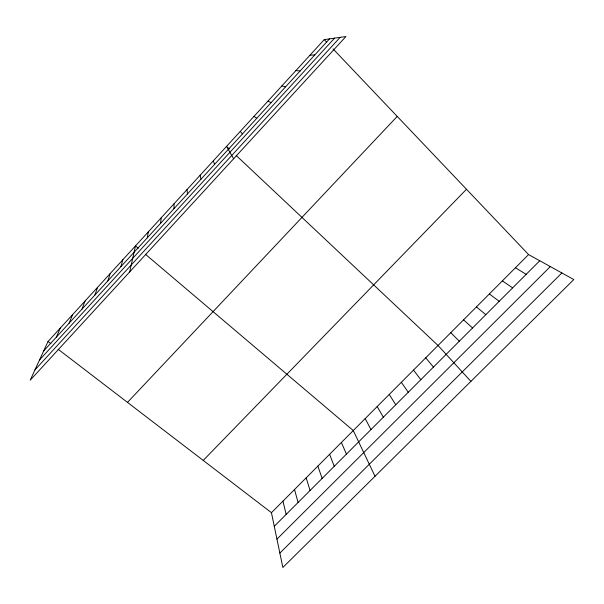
<?xml version="1.0" encoding="UTF-8"?>
<svg xmlns="http://www.w3.org/2000/svg" width="604" height="604" viewBox="0 0 604 604"><rect width="100%" height="100%" fill="white"/><g stroke="black" fill="none" stroke-linecap="round" stroke-linejoin="round"><path stroke-width="0.91" d="M173.975 208.697L174.08 203.714M160.596 223.306L161.155 217.848M147.293 237.825L148.297 231.891M129.633 271.974L135.515 245.866L138.331 248.252M120.928 266.613L122.808 259.758M107.867 280.875L110.17 273.567M94.873 295.062L97.599 287.308M81.955 309.165L85.096 300.966M69.113 323.193L72.669 314.548M56.338 337.13L60.309 328.055M48.018 341.494L30.2 380.203L345.926 36.527L324.227 39.622L48.018 341.494L50.895 343.699M43.647 350.992L329.52 38.867M39.486 360.022L334.571 38.15M34.926 369.935L340.135 37.357M127.482 402.385L397.221 116.406M203.231 460.422L466.484 189.256M271.445 512.69L528.583 254.578L573.8 279.546L282.853 567.473L271.445 512.69L58.097 349.218M274.276 526.288L539.75 260.747M276.949 539.115L550.319 266.583M279.856 553.098L561.879 272.963M310.018 55.153L314.782 54.956M295.9 70.585L300.143 70.947M281.857 85.927L285.586 86.833M267.904 101.178L271.128 102.62M515.439 267.768L526.159 274.337M502.369 280.898L512.645 287.859M254.035 116.338L256.753 118.316M489.361 293.944L499.198 301.305M476.428 306.93L485.835 314.676M145.36 254.216L353.272 430.546L375.016 476.262M463.562 319.848L472.539 327.972M229.278 148.962L226.538 146.387L233.635 158.754M236.119 155.409L438.028 345.473L470.894 381.381M450.765 332.691L459.312 341.2M324.227 39.622L326.749 42.272M333.038 48.894L528.583 254.578M240.249 131.408L242.468 133.914M425.737 357.81L433.468 367.058M413.506 370.086L420.837 379.69M401.335 382.302L408.274 392.26M389.233 394.457L395.771 404.756M377.183 406.545L383.336 417.198M365.201 418.58L370.969 429.565M341.411 442.46L346.424 454.125M329.603 454.306L334.246 466.303M213.31 160.845L214.579 164.363M317.855 466.099L322.128 478.421M306.168 477.832L310.071 490.478M294.533 489.512L298.082 502.475M282.959 501.131L286.145 514.412M200.158 175.213L200.958 179.229M187.081 189.505L187.429 194.012"/></g></svg>
